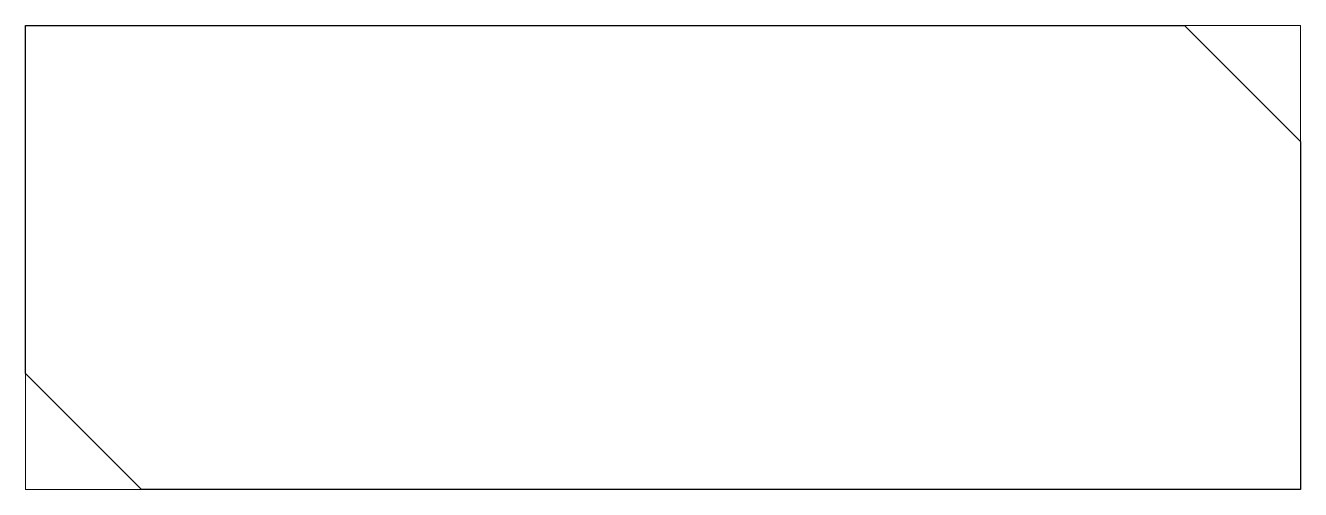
# Paper-space layout 'Layout1' of a CAD drawing. Header units: millimetres. Extents: x 0 to 257, y 51 to 144.
# The model-space entities are those that its viewports show. They can reach past a viewport. Long polylines and large blocks are cut down to what shows.
import ezdxf

# ---------------------------------------------------------------- set-up
doc = ezdxf.new("R2010")
doc.units = ezdxf.units.MM
doc.header["$LTSCALE"] = 10
doc.layers.add('MEMBERS', color=5, linetype='Continuous')

msp = doc.modelspace()

# ---------------------------------------------------------------- linework, layer by layer
at = {"layer": 'MEMBERS', "color": 3, "linetype": 'Continuous'}
for p, q in [((0, -10), (0, 20)), ((0, 20), (100, 20)), ((100, 20), (110, 10)), ((110, 10), (110, -20)), ((10, -20), (0, -10)), ((110, -20), (10, -20))]:
    msp.add_line(p, q, dxfattribs=at)

psp = doc.layouts.get("Layout1")

# ---------------------------------------------------------------- viewports
at = {"layer": '0'}
psp.add_viewport(center=(128.5, 97.5), size=(257, 93.4545), view_center_point=(55, 0), view_height=40, dxfattribs=at)

doc.saveas('drawing.dxf')
